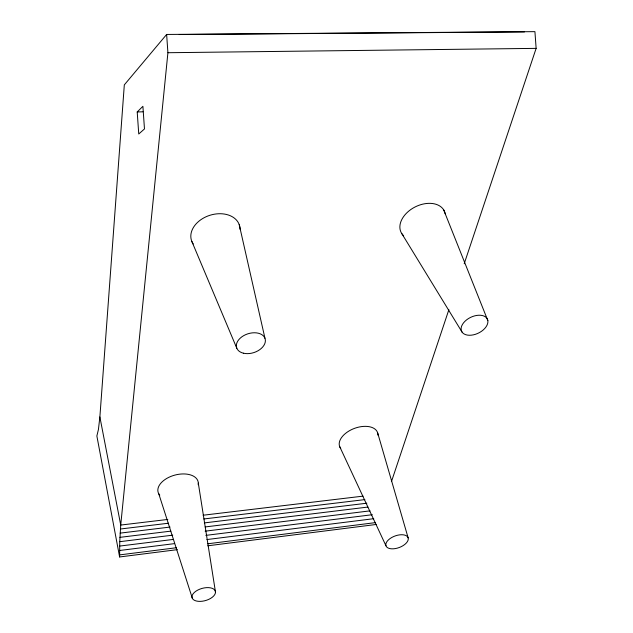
<?xml version="1.0" encoding="UTF-8"?>
<svg xmlns="http://www.w3.org/2000/svg" width="633" height="633" viewBox="0 0 633 633"><rect width="100%" height="100%" fill="white"/><g stroke="black" fill="none" stroke-linecap="round" stroke-linejoin="round"><path stroke-width="0.95" d="M177.39 549.642L119.613 556.961L119.748 541.69L120.729 525.058L167.911 52.721L166.637 34.451L534.925 31.65L536.135 48.369L464.203 263.763M119.613 556.961L96.865 435.979L98.424 429.49L99.879 416.941L124.313 84.877L166.637 34.451M391.653 481.025L448.884 309.648M137.211 111.954L142.9 106.312L144.474 128.942L138.746 133.998L137.211 111.954L142.979 111.812M119.582 550.496L174.542 543.62M206.92 539.561L373.755 518.688M119.59 554.904L176.417 547.735M207.774 543.779L375.322 522.636M207.751 545.796L376.184 524.472M119.637 546.081L173.505 539.387M205.828 535.376L372.346 514.708M119.906 537.354L170.878 531.127M205.187 526.941L367.9 507.057M119.748 541.69L172.746 535.162M205.139 531.174L370.036 510.863M120.405 529.006L168.513 523.222M203.858 518.973L364.869 499.603M120.128 533.121L170.063 527.067M204.332 522.913L366.855 503.211M167.816 519.44L120.729 525.058L99.879 416.941M203.138 515.222L363.057 496.13M167.911 52.721L536.135 48.369M179.242 34.538L524.48 31.895M401.908 233.767L462.106 332.167M339.597 446.392L385.964 545.781M191.839 241.426L236.829 348.285M443.638 209.792L487.837 320.575A14.258 8.783 -25.5 0 1 469.14 335.261A14.258 8.783 -25.5 0 1 466.553 319.894A14.258 8.783 -25.5 0 1 487.837 320.575M158.788 493.843L192.448 598.573M377.64 432.83L408.143 537.868A11.774 6.14 -20.3 0 1 393.046 548.835A11.774 6.14 -20.3 0 1 389.936 538.651A11.774 6.14 -20.3 0 1 408.143 537.868M239.211 224.58L264.958 338.275M198.303 483.106L215.489 592.1A12.074 6.314 -15.5 0 1 197.987 601.295A12.074 6.314 -15.5 0 1 197.71 590.114A12.074 6.314 -15.5 0 1 215.489 592.1M403.632 235.745A24.117 16.474 -26.6 0 1 414.607 207.213A24.117 16.474 -26.6 0 1 445.221 213.804M193.231 243.974A25.154 18.317 -17.5 0 1 209.974 215.267A25.154 18.317 -17.5 0 1 240.042 229.296M340.72 448.441A20.201 11.829 -20.4 0 1 354.899 428.225A20.201 11.829 -20.4 0 1 377.941 435.164M159.761 495.188A20.683 12.138 -14.8 0 1 174.716 475.138A20.683 12.138 -14.8 0 1 198.192 484.736M243.404 353.198A14.939 9.859 -17.9 0 0 265.393 340.823A14.939 9.859 -17.9 0 0 243.792 335.585A14.939 9.859 -17.9 0 0 243.404 353.198"/></g></svg>
